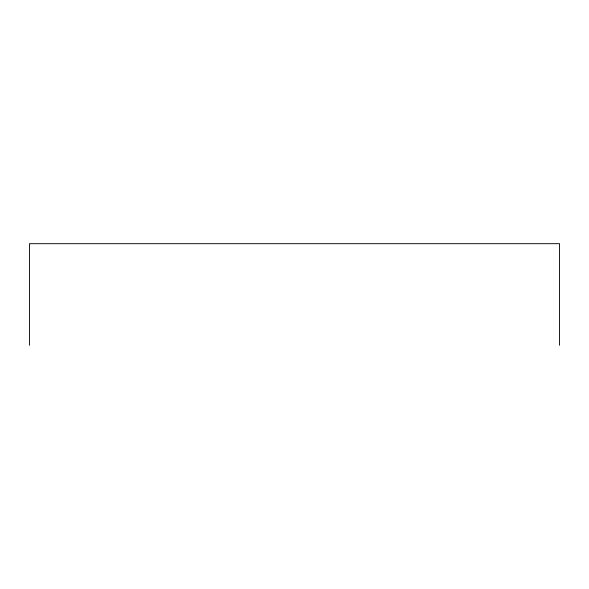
<?xml version="1.0" encoding="UTF-8"?>
<svg xmlns="http://www.w3.org/2000/svg" width="589" height="589" viewBox="0 0 589 589"><rect width="100%" height="100%" fill="white"/><g stroke="black" fill="none" stroke-linecap="round" stroke-linejoin="round"><path stroke-width="0.88" d="M559.55 345.316L559.55 243.684L29.45 243.684L29.45 345.316"/></g></svg>
